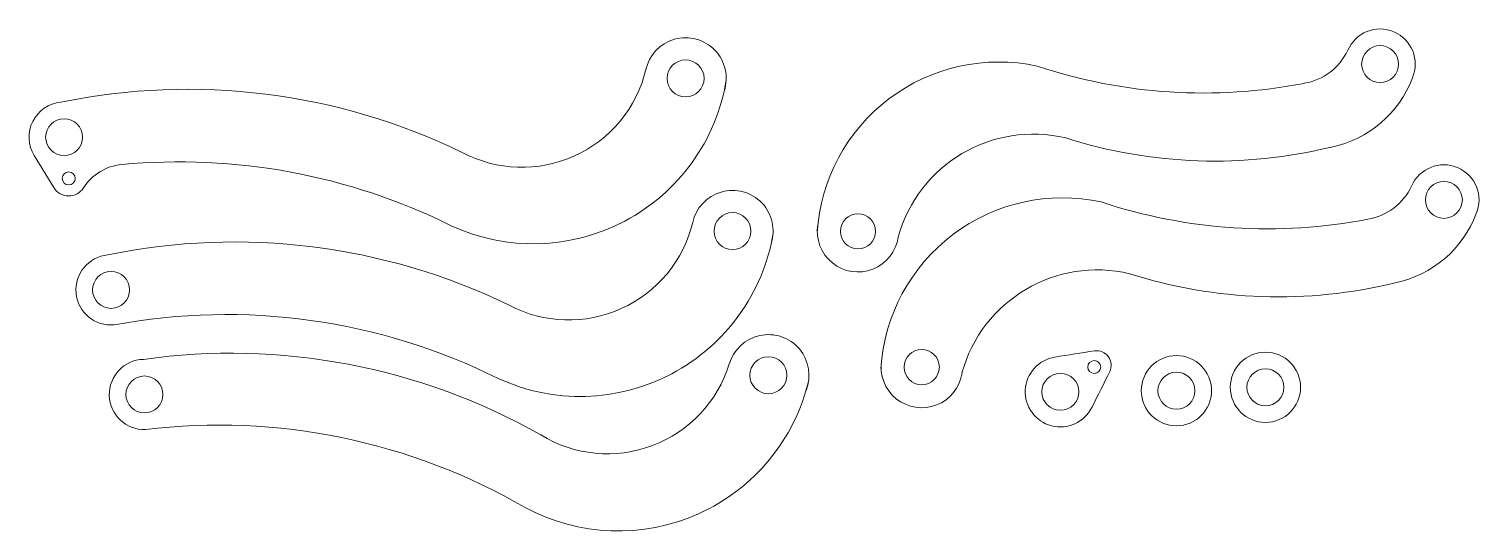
# Model space of a CAD drawing. Header units: millimetres. Extents: x 2429 to 2821, y 1486 to 1621.
import ezdxf

# ---------------------------------------------------------------- set-up
doc = ezdxf.new("R2010")
doc.units = ezdxf.units.MM

msp = doc.modelspace()

# ---------------------------------------------------------------- linework, layer by layer
at = {"lineweight": 0}
msp.add_line((2430.64, 1587.15), (2435.94, 1578.46), dxfattribs=at)
for points in [[(2642.46, 1566.29, -0.459175), (2702, 1611.34, -0.299193)], [(2596.13, 1610.42, -0.489966), (2546.42, 1587.98, -0.299193)], [(2617.88, 1607.51, -0.494594), (2543.48, 1568.12, -0.299193)], [(2664.38, 1565.05, -0.404528), (2709.73, 1591.9, -0.299193)], [(2454.3, 1584.7, 0.229784), (2443.99, 1578.38, 1.951786)], [(2659.72, 1529.54, -0.459175), (2719.26, 1574.58, -0.299193)], [(2608.82, 1569.09, -0.489966), (2559.11, 1546.65, -0.299193)], [(2630.57, 1566.17, -0.494594), (2556.17, 1526.78, -0.299193)], [(2681.63, 1528.29, -0.404528), (2726.98, 1555.14, -0.299193)], [(2721.24, 1532.69, 0.277484), (2717.5, 1534.26, 0.006492), (2706.76, 1532.57, -2.251604)], [(2618.69, 1530.75, -0.489966), (2567.66, 1511.51, -0.299193)], [(2721.24, 1532.69, -0.277484), (2721.6, 1528.66, -0.006492), (2716.73, 1518.93, 2.251604)], [(2640.22, 1526.46, -0.494594), (2563.46, 1491.87, -0.299193)]]:
    msp.add_lwpolyline(points, format="xyb", dxfattribs=at)
for centre, radius in [((2794.74, 1611.89), 5), ((2606.86, 1608.02), 5), ((2438.75, 1592.1), 5), ((2439.99, 1580.94), 1.75), ((2811.99, 1575.13), 5), ((2619.55, 1566.69), 5), ((2451.44, 1550.77), 5), ((2763.72, 1524.4), 9.5), ((2629.25, 1527.67), 5), ((2717.4, 1529.89), 1.75), ((2739.64, 1523.49), 9.5), ((2460.47, 1522.47), 5), ((2708.24, 1523.18), 5), ((2739.64, 1523.49), 5), ((2763.72, 1524.4), 5)]:
    msp.add_circle(centre, radius, dxfattribs=at)
at = {"color": 7, "linetype": 'Continuous', "lineweight": 0}
for centre in [(2653.49, 1566.62), (2670.75, 1529.86)]:
    msp.add_circle(centre, 4.76, dxfattribs=at)
at = {"lineweight": 0}
for centre, radius, start, end in [((2794.74, 1611.89), 9.5, 336.9238, 156.9238), ((2606.86, 1608.02), 11, 341.8444, 168.0094), ((2771.59, 1622.39), 15.92, 279.3782, 334.8069), ((2746.95, 1746.48), 142.43, 251.6028, 281.0235), ((2472.19, 1435.28), 169.79, 64.0733, 101.6628), ((2775.59, 1618.61), 29.78, 281.5738, 339.464), ((2438.75, 1592.1), 9.5, 95.354, 211.3995), ((2750.02, 1718.31), 132.68, 252.3227, 283.7547), ((2469.87, 1420.33), 165.1, 63.5219, 95.41), ((2811.99, 1575.13), 9.5, 336.9238, 156.9238), ((2439.99, 1580.94), 4.75, 211.3785, 327.4516), ((2619.55, 1566.69), 11, 341.8444, 168.0094), ((2788.85, 1585.63), 15.92, 279.3782, 334.8069), ((2764.21, 1709.73), 142.43, 251.6028, 281.0235), ((2792.84, 1581.86), 29.78, 281.5738, 339.464), ((2653.49, 1566.62), 11, 170.4723, 351.8839), ((2484.87, 1393.95), 169.79, 64.0733, 101.6628), ((2451.44, 1550.77), 9.5, 95.354, 275.2268), ((2767.27, 1681.56), 132.68, 252.3227, 283.7547), ((2482.55, 1379), 165.1, 63.5219, 100.5577), ((2629.25, 1527.67), 11, 338.2002, 164.3652), ((2460.47, 1522.47), 9.5, 91.7097, 271.5826), ((2483.87, 1363.84), 169.79, 60.4291, 98.0186), ((2670.75, 1529.86), 11, 170.4723, 351.8839), ((2708.24, 1523.18), 9.5, 98.9624, 333.4069), ((2480.6, 1349.07), 165.1, 59.8777, 96.9134)]:
    msp.add_arc(centre, radius, start, end, dxfattribs=at)

doc.saveas('drawing.dxf')
